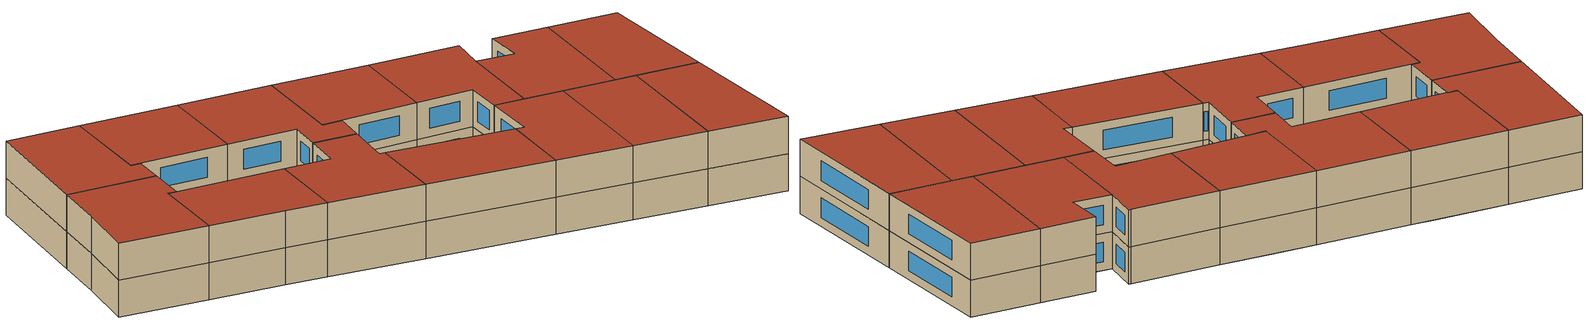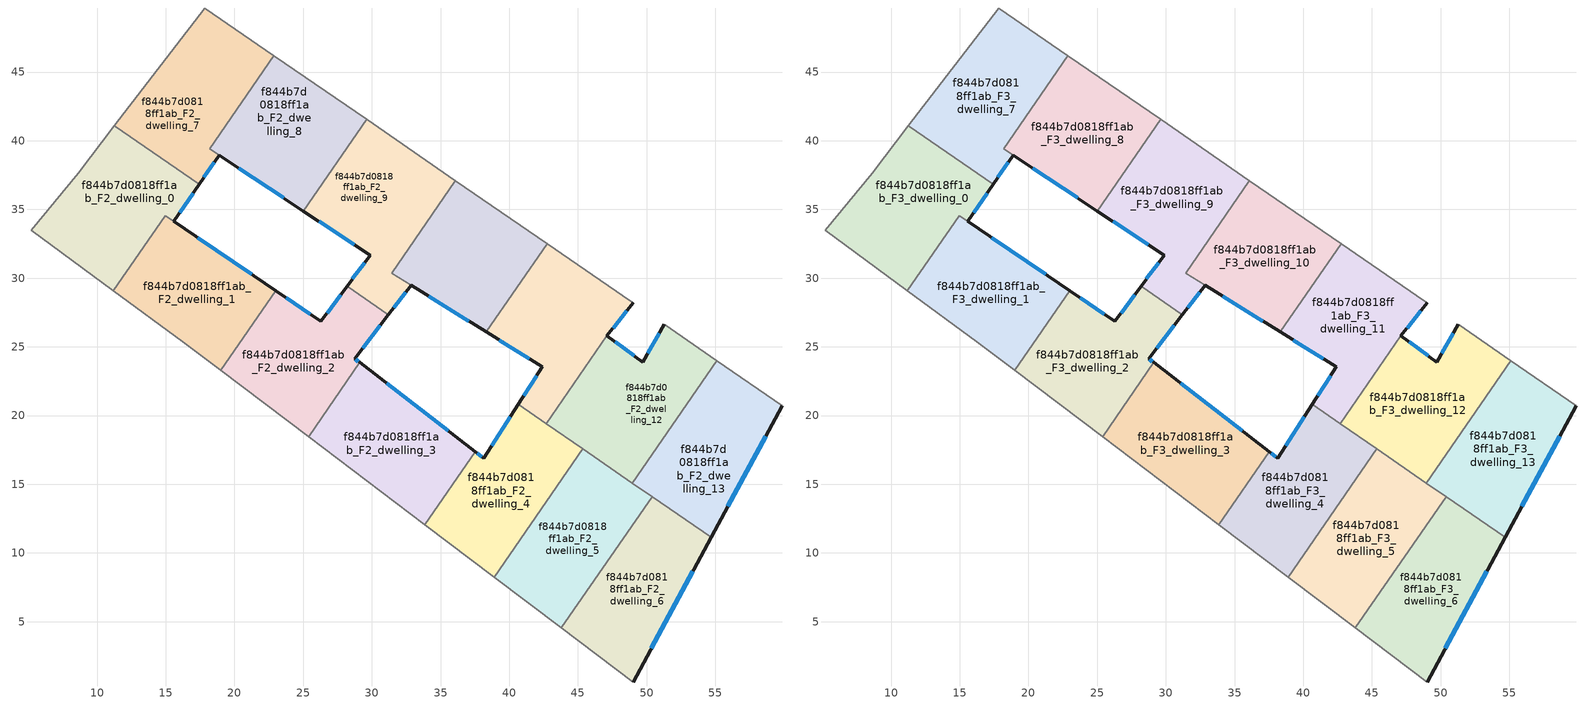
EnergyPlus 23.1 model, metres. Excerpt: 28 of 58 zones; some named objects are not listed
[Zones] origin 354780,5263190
f844b7d0818ff1ab_F2_dwelling_0
 floor to f844b7d0818ff1ab_F1_dwelling_0 (EU_floor_Construction): 17.43,36.83 15.58,34.14 14.96,34.56 11.18,29.09 5.21,33.48 8.63,37.63 11.27,41.08 z6
 wall outside (EU_wall_Construction): 15.58,34.14 17.43,36.83 z6:9
 wall adiabatic (EU_wall_Construction): 11.27,41.08 8.63,37.63 5.21,33.48 11.18,29.09 z6:9
 wall to f844b7d0818ff1ab_F2_dwelling_7 (EU_wall_Construction): 17.43,36.83 11.27,41.08 z6:9
 wall to f844b7d0818ff1ab_F2_dwelling_1 (EU_wall_Construction): 11.18,29.09 14.96,34.56 15.58,34.14 z6:9
 window (EU_Window_Construction): 16.02,34.77 16.99,36.2 z6.7:8.3
f844b7d0818ff1ab_F2_dwelling_1
 floor to f844b7d0818ff1ab_F1_dwelling_1 (EU_floor_Construction): 23.01,29.09 19.01,23.29 16.24,25.38 11.19,29.09 14.96,34.56 15.58,34.14 z6
 wall outside (EU_wall_Construction): 23.01,29.09 15.58,34.14 z6:9
 wall adiabatic (EU_wall_Construction): 11.19,29.09 16.24,25.38 19.01,23.29 z6:9
 wall to f844b7d0818ff1ab_F2_dwelling_2 (EU_wall_Construction): 19.01,23.29 23.01,29.09 z6:9
 window (EU_Window_Construction): 21.27,30.27 17.33,32.95 z6.7:8.3
f844b7d0818ff1ab_F2_dwelling_10
 floor to f844b7d0818ff1ab_F1_dwelling_10 (EU_floor_Construction): 39.15,34.98 34.61,28.39 31.43,30.36 36.08,37.1 z6
 floor to f844b7d0818ff1ab_F1_dwelling_11 (EU_floor_Construction): 42.75,32.51 38.32,26.09 34.61,28.39 39.15,34.98 z6
 wall outside (EU_wall_Construction): 32.86,29.48 38.32,26.09 z6:9
 wall adiabatic (EU_wall_Construction): 42.75,32.51 36.08,37.1 z6:9
 wall to f844b7d0818ff1ab_F2_dwelling_11 (EU_wall_Construction): 38.32,26.09 42.75,32.51 z6:9
 wall to f844b7d0818ff1ab_F2_dwelling_9 (EU_wall_Construction): 36.08,37.1 31.44,30.37 / 31.43,30.36 32.86,29.48 z6:9
 window (EU_Window_Construction): 34.14,28.68 37.04,26.88 z6.7:8.3
f844b7d0818ff1ab_F2_dwelling_11
 floor to f844b7d0818ff1ab_F1_dwelling_11 (EU_floor_Construction): 45.5,30.61 41.16,24.32 38.32,26.09 42.75,32.51 z6
 floor to f844b7d0818ff1ab_F1_dwelling_12 (EU_floor_Construction): 49.01,28.2 47.11,25.81 42.7,19.41 40.65,20.82 42.41,23.55 41.16,24.32 45.5,30.61 z6
 wall outside (EU_wall_Construction): 38.32,26.09 42.41,23.55 40.65,20.82 / 47.11,25.81 49.01,28.2 z6:9
 wall adiabatic (EU_wall_Construction): 49.01,28.2 48.84,28.32 42.75,32.51 z6:9
 wall to f844b7d0818ff1ab_F2_dwelling_12 (EU_wall_Construction): 42.7,19.41 47.11,25.81 z6:9
 wall to f844b7d0818ff1ab_F2_dwelling_4 (EU_wall_Construction): 40.65,20.82 42.7,19.41 z6:9
 window (EU_Window_Construction): 39.28,25.49 41.45,24.14 / 47.56,26.37 48.57,27.64 / 42,22.91 41.06,21.46 z6.7:8.3
f844b7d0818ff1ab_F2_dwelling_12
 floor to f844b7d0818ff1ab_F1_dwelling_12 (EU_floor_Construction): 49.31,24.2 44.94,17.86 42.7,19.41 47.11,25.81 z6
 floor to f844b7d0818ff1ab_F1_dwelling_13 (EU_floor_Construction): 55.11,24.01 48.96,15.09 44.94,17.86 49.31,24.2 49.72,23.9 51.29,26.64 z6
 wall outside (EU_wall_Construction): 51.29,26.64 49.72,23.9 47.11,25.81 z6:9
 wall to f844b7d0818ff1ab_F2_dwelling_13 (EU_wall_Construction): 48.96,15.09 55.11,24.01 z6:9
 wall adiabatic (EU_wall_Construction): 55.11,24.01 51.29,26.64 z6:9
 wall to f844b7d0818ff1ab_F2_dwelling_5 (EU_wall_Construction): 45.36,17.57 48.96,15.09 z6:9
 wall to f844b7d0818ff1ab_F2_dwelling_4 (EU_wall_Construction): 42.7,19.41 45.36,17.57 z6:9
 window (EU_Window_Construction): 49.11,24.35 47.72,25.36 / 50.92,26 50.09,24.54 z6.7:8.3
f844b7d0818ff1ab_F2_dwelling_13
 floor to f844b7d0818ff1ab_F1_dwelling_13 (EU_floor_Construction): 55.77,23.56 49.62,14.64 48.96,15.09 55.11,24.01 z6
 floor to f844b7d0818ff1ab_F1_dwelling_14 (EU_floor_Construction): 59.87,20.73 54.69,11.14 49.62,14.64 55.77,23.56 z6
 wall outside (EU_wall_Construction): 54.69,11.14 59.87,20.73 z6:9
 wall adiabatic (EU_wall_Construction): 59.87,20.73 55.11,24.01 z6:9
 wall to f844b7d0818ff1ab_F2_dwelling_6 (EU_wall_Construction): 50.39,14.11 54.69,11.14 z6:9
 wall to f844b7d0818ff1ab_F2_dwelling_5 (EU_wall_Construction): 48.96,15.09 50.39,14.11 z6:9
 window (EU_Window_Construction): 55.91,13.39 58.65,18.48 z6.7:8.3
f844b7d0818ff1ab_F2_dwelling_2
 floor to f844b7d0818ff1ab_F1_dwelling_2 (EU_floor_Construction): 31.2,27.33 28.74,24.15 29.11,23.87 25.39,18.47 19.01,23.29 23.01,29.09 26.29,26.86 28.19,29.41 z6
 wall outside (EU_wall_Construction): 29.11,23.87 28.74,24.15 31.2,27.33 / 28.19,29.41 26.29,26.86 23.01,29.09 z6:9
 wall to f844b7d0818ff1ab_F2_dwelling_3 (EU_wall_Construction): 25.39,18.47 29.11,23.87 z6:9
 wall adiabatic (EU_wall_Construction): 19.01,23.29 25.39,18.47 z6:9
 wall to f844b7d0818ff1ab_F2_dwelling_9 (EU_wall_Construction): 31.2,27.33 28.19,29.41 z6:9
 window (EU_Window_Construction): 29.32,24.9 30.63,26.59 / 29.02,23.93 28.83,24.09 / 25.52,27.38 23.78,28.57 / 27.74,28.81 26.74,27.46 z6.7:8.3
f844b7d0818ff1ab_F2_dwelling_3
 floor to f844b7d0818ff1ab_F1_dwelling_3 (EU_floor_Construction): 37.52,17.37 33.86,12.07 25.39,18.47 29.11,23.87 z6
 wall outside (EU_wall_Construction): 37.52,17.37 29.11,23.87 z6:9
 wall to f844b7d0818ff1ab_F2_dwelling_4 (EU_wall_Construction): 33.86,12.07 37.52,17.37 z6:9
 wall adiabatic (EU_wall_Construction): 25.39,18.47 33.86,12.07 z6:9
 window (EU_Window_Construction): 35.54,18.9 31.08,22.34 z6.7:8.3
f844b7d0818ff1ab_F2_dwelling_4
 floor to f844b7d0818ff1ab_F1_dwelling_4 (EU_floor_Construction): 45.36,17.57 38.92,8.24 33.86,12.07 37.52,17.37 38.12,16.9 40.65,20.82 z6
 wall outside (EU_wall_Construction): 40.65,20.82 38.12,16.9 37.52,17.37 z6:9
 wall to f844b7d0818ff1ab_F2_dwelling_5 (EU_wall_Construction): 38.92,8.24 45.36,17.57 z6:9
 wall adiabatic (EU_wall_Construction): 33.86,12.07 38.92,8.24 z6:9
 window (EU_Window_Construction): 37.98,17.01 37.66,17.26 / 40.06,19.9 38.72,17.82 z6.7:8.3
f844b7d0818ff1ab_F2_dwelling_5
 floor to f844b7d0818ff1ab_F1_dwelling_5 (EU_floor_Construction): 50.39,14.11 43.8,4.55 39,8.18 45.44,17.52 z6
 floor to f844b7d0818ff1ab_F1_dwelling_4 (EU_floor_Construction): 45.44,17.52 39,8.18 38.92,8.24 45.36,17.57 z6
 wall to f844b7d0818ff1ab_F2_dwelling_6 (EU_wall_Construction): 43.8,4.55 50.39,14.11 z6:9
 wall adiabatic (EU_wall_Construction): 38.92,8.24 43.8,4.55 z6:9
f844b7d0818ff1ab_F2_dwelling_6
 floor to f844b7d0818ff1ab_F1_dwelling_6 (EU_floor_Construction): 54.69,11.14 49.01,0.61 43.8,4.55 50.39,14.11 z6
 wall outside (EU_wall_Construction): 49.01,0.61 54.69,11.14 z6:9
 wall adiabatic (EU_wall_Construction): 43.8,4.55 49.01,0.61 z6:9
 window (EU_Window_Construction): 50.34,3.08 53.36,8.67 z6.7:8.3
f844b7d0818ff1ab_F2_dwelling_7
 floor to f844b7d0818ff1ab_F1_dwelling_7 (EU_floor_Construction): 22.21,46.64 17.53,39.85 18.89,38.95 17.43,36.83 11.27,41.08 17.83,49.67 z6
 floor to f844b7d0818ff1ab_F1_dwelling_8 (EU_floor_Construction): 22.87,46.19 18.2,39.41 18.6,39.14 17.53,39.85 22.21,46.64 z6
 wall outside (EU_wall_Construction): 17.43,36.83 18.89,38.95 z6:9
 wall adiabatic (EU_wall_Construction): 22.87,46.19 17.83,49.67 11.27,41.08 z6:9
 wall to f844b7d0818ff1ab_F2_dwelling_8 (EU_wall_Construction): 18.89,38.95 18.2,39.41 22.87,46.19 z6:9
 window (EU_Window_Construction): 17.77,37.33 18.54,38.45 z6.7:8.3
f844b7d0818ff1ab_F2_dwelling_8
 floor to f844b7d0818ff1ab_F1_dwelling_8 (EU_floor_Construction): 27.86,42.76 23.24,36.06 18.2,39.41 22.87,46.19 z6
 floor to f844b7d0818ff1ab_F1_dwelling_9 (EU_floor_Construction): 29.61,41.55 25.01,34.88 23.24,36.06 27.86,42.76 z6
 wall outside (EU_wall_Construction): 18.88,38.95 25.01,34.88 z6:9
 wall adiabatic (EU_wall_Construction): 29.61,41.55 22.87,46.19 z6:9
 wall to f844b7d0818ff1ab_F2_dwelling_9 (EU_wall_Construction): 25.01,34.88 29.61,41.55 z6:9
 window (EU_Window_Construction): 20.32,38 23.57,35.84 z6.7:8.3
f844b7d0818ff1ab_F2_dwelling_9
 floor to f844b7d0818ff1ab_F1_dwelling_10 (EU_floor_Construction): 36.08,37.1 31.43,30.36 32.86,29.48 31.2,27.33 28.19,29.41 29.86,31.66 29.47,31.92 34.02,38.52 z6
 floor adiabatic (EU_floor_Construction): 34.02,38.52 29.47,31.92 29.86,31.66 25.01,34.88 29.61,41.55 z6
 wall outside (EU_wall_Construction): 25.01,34.88 29.86,31.66 28.19,29.41 / 31.2,27.33 32.86,29.48 z6:9
 wall adiabatic (EU_wall_Construction): 36.08,37.1 29.61,41.55 z6:9
 window (EU_Window_Construction): 29.47,31.14 28.58,29.94 / 26.15,34.13 28.72,32.42 / 31.59,27.84 32.47,28.97 z6.7:8.3
f844b7d0818ff1ab_F3_dwelling_0
 floor to f844b7d0818ff1ab_F2_dwelling_0 (EU_floor_Construction): 17.43,36.83 15.58,34.14 14.96,34.56 11.18,29.09 5.21,33.48 8.63,37.63 11.27,41.08 z9
 wall outside (EU_wall_Construction): 15.58,34.14 17.43,36.83 z9:12
 wall adiabatic (EU_wall_Construction): 11.27,41.08 8.63,37.63 5.21,33.48 11.18,29.09 z9:12
 wall to f844b7d0818ff1ab_F3_dwelling_7 (EU_wall_Construction): 17.43,36.83 11.27,41.08 z9:12
 wall to f844b7d0818ff1ab_F3_dwelling_1 (EU_wall_Construction): 11.18,29.09 14.96,34.56 15.58,34.14 z9:12
 window (EU_Window_Construction): 16.02,34.77 16.99,36.2 z9.7:11.3
 roof outside (EU_roof_Construction): 15.58,34.14 17.43,36.83 11.27,41.08 8.63,37.63 5.21,33.48 11.18,29.09 14.96,34.56 z12
f844b7d0818ff1ab_F3_dwelling_1
 floor to f844b7d0818ff1ab_F2_dwelling_1 (EU_floor_Construction): 23.01,29.09 19.01,23.29 16.24,25.38 11.19,29.09 14.96,34.56 15.58,34.14 z9
 wall outside (EU_wall_Construction): 23.01,29.09 15.58,34.14 z9:12
 wall adiabatic (EU_wall_Construction): 11.19,29.09 16.24,25.38 19.01,23.29 z9:12
 wall to f844b7d0818ff1ab_F3_dwelling_2 (EU_wall_Construction): 19.01,23.29 23.01,29.09 z9:12
 window (EU_Window_Construction): 21.27,30.27 17.33,32.95 z9.7:11.3
 roof outside (EU_roof_Construction): 19.01,23.29 23.01,29.09 15.58,34.14 14.96,34.56 11.19,29.09 16.24,25.38 z12
f844b7d0818ff1ab_F3_dwelling_10
 floor to f844b7d0818ff1ab_F2_dwelling_10 (EU_floor_Construction): 42.75,32.51 38.32,26.09 31.44,30.37 36.08,37.1 z9
 wall outside (EU_wall_Construction): 32.86,29.48 38.32,26.09 z9:12
 wall adiabatic (EU_wall_Construction): 42.75,32.51 36.08,37.1 z9:12
 wall to f844b7d0818ff1ab_F3_dwelling_11 (EU_wall_Construction): 38.32,26.09 42.75,32.51 z9:12
 wall to f844b7d0818ff1ab_F3_dwelling_9 (EU_wall_Construction): 36.08,37.1 31.44,30.37 / 31.43,30.36 32.86,29.48 z9:12
 window (EU_Window_Construction): 34.14,28.68 37.04,26.88 z9.7:11.3
 roof outside (EU_roof_Construction): 38.32,26.09 42.75,32.51 36.08,37.1 31.44,30.37 z12
f844b7d0818ff1ab_F3_dwelling_11
 floor to f844b7d0818ff1ab_F2_dwelling_11 (EU_floor_Construction): 48.84,28.32 49.01,28.2 47.11,25.81 42.7,19.41 40.65,20.82 42.41,23.55 38.32,26.09 42.75,32.51 z9
 wall outside (EU_wall_Construction): 38.32,26.09 42.41,23.55 40.65,20.82 / 47.11,25.81 49.01,28.2 z9:12
 wall adiabatic (EU_wall_Construction): 49.01,28.2 48.84,28.32 42.75,32.51 z9:12
 wall to f844b7d0818ff1ab_F3_dwelling_12 (EU_wall_Construction): 42.7,19.41 47.11,25.81 z9:12
 wall to f844b7d0818ff1ab_F3_dwelling_4 (EU_wall_Construction): 40.65,20.82 42.7,19.41 z9:12
 window (EU_Window_Construction): 39.28,25.49 41.45,24.14 / 47.56,26.37 48.57,27.64 / 42,22.91 41.06,21.46 z9.7:11.3
 roof outside (EU_roof_Construction): 42.7,19.41 47.11,25.81 49.01,28.2 48.84,28.32 42.75,32.51 38.32,26.09 42.41,23.55 40.65,20.82 z12
f844b7d0818ff1ab_F3_dwelling_12
 floor to f844b7d0818ff1ab_F2_dwelling_12 (EU_floor_Construction): 55.11,24.01 48.96,15.09 42.7,19.41 47.11,25.81 49.72,23.9 51.29,26.64 z9
 wall outside (EU_wall_Construction): 51.29,26.64 49.72,23.9 47.11,25.81 z9:12
 wall to f844b7d0818ff1ab_F3_dwelling_13 (EU_wall_Construction): 48.96,15.09 55.11,24.01 z9:12
 wall adiabatic (EU_wall_Construction): 55.11,24.01 51.29,26.64 z9:12
 wall to f844b7d0818ff1ab_F3_dwelling_5 (EU_wall_Construction): 45.36,17.57 48.96,15.09 z9:12
 wall to f844b7d0818ff1ab_F3_dwelling_4 (EU_wall_Construction): 42.7,19.41 45.36,17.57 z9:12
 window (EU_Window_Construction): 49.11,24.35 47.72,25.36 / 50.92,26 50.09,24.54 z9.7:11.3
 roof outside (EU_roof_Construction): 48.96,15.09 55.11,24.01 51.29,26.64 49.72,23.9 47.11,25.81 42.7,19.41 z12
f844b7d0818ff1ab_F3_dwelling_13
 floor to f844b7d0818ff1ab_F2_dwelling_13 (EU_floor_Construction): 59.87,20.73 54.69,11.14 48.96,15.09 55.11,24.01 z9
 wall outside (EU_wall_Construction): 54.69,11.14 59.87,20.73 z9:12
 wall adiabatic (EU_wall_Construction): 59.87,20.73 55.11,24.01 z9:12
 wall to f844b7d0818ff1ab_F3_dwelling_6 (EU_wall_Construction): 50.39,14.11 54.69,11.14 z9:12
 wall to f844b7d0818ff1ab_F3_dwelling_5 (EU_wall_Construction): 48.96,15.09 50.39,14.11 z9:12
 window (EU_Window_Construction): 55.91,13.39 58.65,18.48 z9.7:11.3
 roof outside (EU_roof_Construction): 54.69,11.14 59.87,20.73 55.11,24.01 48.96,15.09 z12
f844b7d0818ff1ab_F3_dwelling_2
 floor to f844b7d0818ff1ab_F2_dwelling_2 (EU_floor_Construction): 31.2,27.33 28.74,24.15 29.11,23.87 25.39,18.47 19.01,23.29 23.01,29.09 26.29,26.86 28.19,29.41 z9
 wall outside (EU_wall_Construction): 29.11,23.87 28.74,24.15 31.2,27.33 / 28.19,29.41 26.29,26.86 23.01,29.09 z9:12
 wall to f844b7d0818ff1ab_F3_dwelling_3 (EU_wall_Construction): 25.39,18.47 29.11,23.87 z9:12
 wall adiabatic (EU_wall_Construction): 19.01,23.29 25.39,18.47 z9:12
 wall to f844b7d0818ff1ab_F3_dwelling_9 (EU_wall_Construction): 31.2,27.33 28.19,29.41 z9:12
 window (EU_Window_Construction): 29.32,24.9 30.63,26.59 / 29.02,23.93 28.83,24.09 / 25.52,27.38 23.78,28.57 / 27.74,28.81 26.74,27.46 z9.7:11.3
 roof outside (EU_roof_Construction): 29.11,23.87 28.74,24.15 31.2,27.33 28.19,29.41 26.29,26.86 23.01,29.09 19.01,23.29 25.39,18.47 z12
f844b7d0818ff1ab_F3_dwelling_3
 floor to f844b7d0818ff1ab_F2_dwelling_3 (EU_floor_Construction): 37.52,17.37 33.86,12.07 25.39,18.47 29.11,23.87 z9
 wall outside (EU_wall_Construction): 37.52,17.37 29.11,23.87 z9:12
 wall to f844b7d0818ff1ab_F3_dwelling_4 (EU_wall_Construction): 33.86,12.07 37.52,17.37 z9:12
 wall adiabatic (EU_wall_Construction): 25.39,18.47 33.86,12.07 z9:12
 window (EU_Window_Construction): 35.54,18.9 31.08,22.34 z9.7:11.3
 roof outside (EU_roof_Construction): 33.86,12.07 37.52,17.37 29.11,23.87 25.39,18.47 z12
f844b7d0818ff1ab_F3_dwelling_4
 floor to f844b7d0818ff1ab_F2_dwelling_4 (EU_floor_Construction): 45.36,17.57 38.92,8.24 33.86,12.07 37.52,17.37 38.12,16.9 40.65,20.82 z9
 wall outside (EU_wall_Construction): 40.65,20.82 38.12,16.9 37.52,17.37 z9:12
 wall to f844b7d0818ff1ab_F3_dwelling_5 (EU_wall_Construction): 38.92,8.24 45.36,17.57 z9:12
 wall adiabatic (EU_wall_Construction): 33.86,12.07 38.92,8.24 z9:12
 window (EU_Window_Construction): 37.98,17.01 37.66,17.26 / 40.06,19.9 38.72,17.82 z9.7:11.3
 roof outside (EU_roof_Construction): 38.92,8.24 45.36,17.57 40.65,20.82 38.12,16.9 37.52,17.37 33.86,12.07 z12
f844b7d0818ff1ab_F3_dwelling_5
 floor to f844b7d0818ff1ab_F2_dwelling_5 (EU_floor_Construction): 50.39,14.11 43.8,4.55 38.92,8.24 45.36,17.57 z9
 wall to f844b7d0818ff1ab_F3_dwelling_6 (EU_wall_Construction): 43.8,4.55 50.39,14.11 z9:12
 wall adiabatic (EU_wall_Construction): 38.92,8.24 43.8,4.55 z9:12
 roof outside (EU_roof_Construction): 43.8,4.55 50.39,14.11 45.36,17.57 38.92,8.24 z12
f844b7d0818ff1ab_F3_dwelling_6
 floor to f844b7d0818ff1ab_F2_dwelling_6 (EU_floor_Construction): 54.69,11.14 49.01,0.61 43.8,4.55 50.39,14.11 z9
 wall outside (EU_wall_Construction): 49.01,0.61 54.69,11.14 z9:12
 wall adiabatic (EU_wall_Construction): 43.8,4.55 49.01,0.61 z9:12
 window (EU_Window_Construction): 50.34,3.08 53.36,8.67 z9.7:11.3
 roof outside (EU_roof_Construction): 49.01,0.61 54.69,11.14 50.39,14.11 43.8,4.55 z12
f844b7d0818ff1ab_F3_dwelling_7
 floor to f844b7d0818ff1ab_F2_dwelling_7 (EU_floor_Construction): 22.87,46.19 18.2,39.41 18.89,38.95 17.43,36.83 11.27,41.08 17.83,49.67 z9
 wall outside (EU_wall_Construction): 17.43,36.83 18.89,38.95 z9:12
 wall adiabatic (EU_wall_Construction): 22.87,46.19 17.83,49.67 11.27,41.08 z9:12
 wall to f844b7d0818ff1ab_F3_dwelling_8 (EU_wall_Construction): 18.89,38.95 18.2,39.41 22.87,46.19 z9:12
 window (EU_Window_Construction): 17.77,37.33 18.54,38.45 z9.7:11.3
 roof outside (EU_roof_Construction): 18.89,38.95 18.2,39.41 22.87,46.19 17.83,49.67 11.27,41.08 17.43,36.83 z12
f844b7d0818ff1ab_F3_dwelling_8
 floor to f844b7d0818ff1ab_F2_dwelling_8 (EU_floor_Construction): 29.61,41.55 25.01,34.88 18.2,39.41 22.87,46.19 z9
 wall outside (EU_wall_Construction): 18.88,38.95 25.01,34.88 z9:12
 wall adiabatic (EU_wall_Construction): 29.61,41.55 22.87,46.19 z9:12
 wall to f844b7d0818ff1ab_F3_dwelling_9 (EU_wall_Construction): 25.01,34.88 29.61,41.55 z9:12
 window (EU_Window_Construction): 20.32,38 23.57,35.84 z9.7:11.3
 roof outside (EU_roof_Construction): 25.01,34.88 29.61,41.55 22.87,46.19 18.2,39.41 z12
f844b7d0818ff1ab_F3_dwelling_9
 floor to f844b7d0818ff1ab_F2_dwelling_9 (EU_floor_Construction): 36.08,37.1 31.43,30.36 32.86,29.48 31.2,27.33 28.19,29.41 29.86,31.66 25.01,34.88 29.61,41.55 z9
 wall outside (EU_wall_Construction): 25.01,34.88 29.86,31.66 28.19,29.41 / 31.2,27.33 32.86,29.48 z9:12
 wall adiabatic (EU_wall_Construction): 36.08,37.1 29.61,41.55 z9:12
 window (EU_Window_Construction): 29.47,31.14 28.58,29.94 / 26.15,34.13 28.72,32.42 / 31.59,27.84 32.47,28.97 z9.7:11.3
 roof outside (EU_roof_Construction): 32.86,29.48 31.43,30.36 36.08,37.1 29.61,41.55 25.01,34.88 29.86,31.66 28.19,29.41 31.2,27.33 z12
[Building]
EU S2 Campaign: North Axis=0; Terrain=City; Solar Distribution=FullExterior
[Site:Location]
Budapest.Ferenc.Liszt.Intl.AP: Latitude=47.437; Longitude=19.256; Time Zone=1; Elevation=185
[SizingPeriod:WeatherFileDays]
AnnualSizingPeriod: Begin Month=1; Begin Day of Month=1; End Month=12; End Day of Month=31; Day of Week for Start Day=Monday; Use Weather File Daylight Saving Period=No; Use Weather File Rain and Snow Indicators=No
[MATERIAL]
EU_InternalMass_Material: Roughness=MediumRough; Thickness=0.1; Conductivity=1; Density=1800; Specific Heat=900; Thermal Absorptance=0.9; Solar Absorptance=0.7; Visible Absorptance=0.7
[MATERIAL:NOMASS] Roughness=MediumRough; Thermal Absorptance=0.9; Solar Absorptance=0.7; Visible Absorptance=0.7
Name | Thermal Resistance
EU_wall_NoMass | 0.832559
EU_roof_NoMass | 1.39638
EU_floor_NoMass | 0.872794
[WINDOWMATERIAL:SIMPLEGLAZINGSYSTEM]
EU_Window_SimpleGlazing: UFactor=2.79869; Solar Heat Gain Coefficient=0.75; Visible Transmittance=0.75
[CONSTRUCTION]
EU_wall_Construction: EU_wall_NoMass
EU_roof_Construction: EU_roof_NoMass
EU_floor_Construction: EU_floor_NoMass
EU_Window_Construction: EU_Window_SimpleGlazing
EU_InternalMass_Construction: EU_InternalMass_Material
[ZONE] Type=1; Multiplier=1; Ceiling Height=autocalculate; Floor Area=autocalculate; Part of Total Floor Area=Yes
Name | Volume
f844b7d0818ff1ab_F2_dwelling_0; f844b7d0818ff1ab_F3_dwelling_0 | 214.284
f844b7d0818ff1ab_F2_dwelling_1; f844b7d0818ff1ab_F3_dwelling_1 | 199.432
f844b7d0818ff1ab_F2_dwelling_10 | 194.082
f844b7d0818ff1ab_F3_dwelling_10 | 194.019
f844b7d0818ff1ab_F2_dwelling_11; f844b7d0818ff1ab_F3_dwelling_11 | 195.338
f844b7d0818ff1ab_F2_dwelling_12; f844b7d0818ff1ab_F3_dwelling_12 | 218.41
f844b7d0818ff1ab_F2_dwelling_13; f844b7d0818ff1ab_F3_dwelling_13 | 206.881
f844b7d0818ff1ab_F2_dwelling_2; f844b7d0818ff1ab_F3_dwelling_2 | 206.882
f844b7d0818ff1ab_F2_dwelling_3; f844b7d0818ff1ab_F3_dwelling_3 | 206.883
f844b7d0818ff1ab_F2_dwelling_4; f844b7d0818ff1ab_F3_dwelling_4 | 203.466
f844b7d0818ff1ab_F2_dwelling_5; f844b7d0818ff1ab_F3_dwelling_5 | 210.307
f844b7d0818ff1ab_F2_dwelling_6; f844b7d0818ff1ab_F3_dwelling_6 | 206.873
f844b7d0818ff1ab_F2_dwelling_7; f844b7d0818ff1ab_F3_dwelling_7 | 213.258
f844b7d0818ff1ab_F2_dwelling_8; f844b7d0818ff1ab_F3_dwelling_8 | 200.517
f844b7d0818ff1ab_F2_dwelling_9; f844b7d0818ff1ab_F3_dwelling_9 | 219.67
[INTERNALMASS] Construction=EU_InternalMass_Construction
Name | Zone or ZoneList | Surface Area
f844b7d0818ff1ab_F2_dwelling_0_EU_InternalMass | f844b7d0818ff1ab_F2_dwelling_0 | 71.4449
f844b7d0818ff1ab_F2_dwelling_1_EU_InternalMass | f844b7d0818ff1ab_F2_dwelling_1 | 66.4758
f844b7d0818ff1ab_F2_dwelling_2_EU_InternalMass | f844b7d0818ff1ab_F2_dwelling_2 | 68.9605
f844b7d0818ff1ab_F2_dwelling_3_EU_InternalMass | f844b7d0818ff1ab_F2_dwelling_3 | 68.9612
f844b7d0818ff1ab_F2_dwelling_4_EU_InternalMass | f844b7d0818ff1ab_F2_dwelling_4 | 67.8219
f844b7d0818ff1ab_F2_dwelling_5_EU_InternalMass | f844b7d0818ff1ab_F2_dwelling_5 | 70.1023
f844b7d0818ff1ab_F2_dwelling_6_EU_InternalMass | f844b7d0818ff1ab_F2_dwelling_6 | 68.9576
f844b7d0818ff1ab_F2_dwelling_7_EU_InternalMass | f844b7d0818ff1ab_F2_dwelling_7 | 71.0848
f844b7d0818ff1ab_F2_dwelling_8_EU_InternalMass | f844b7d0818ff1ab_F2_dwelling_8 | 66.8388
f844b7d0818ff1ab_F2_dwelling_9_EU_InternalMass | f844b7d0818ff1ab_F2_dwelling_9 | 73.2238
f844b7d0818ff1ab_F2_dwelling_10_EU_InternalMass | f844b7d0818ff1ab_F2_dwelling_10 | 64.6948
f844b7d0818ff1ab_F2_dwelling_11_EU_InternalMass | f844b7d0818ff1ab_F2_dwelling_11 | 65.1126
f844b7d0818ff1ab_F2_dwelling_12_EU_InternalMass | f844b7d0818ff1ab_F2_dwelling_12 | 72.8033
f844b7d0818ff1ab_F2_dwelling_13_EU_InternalMass | f844b7d0818ff1ab_F2_dwelling_13 | 68.9604
f844b7d0818ff1ab_F3_dwelling_0_EU_InternalMass | f844b7d0818ff1ab_F3_dwelling_0 | 71.4449
f844b7d0818ff1ab_F3_dwelling_1_EU_InternalMass | f844b7d0818ff1ab_F3_dwelling_1 | 66.4758
f844b7d0818ff1ab_F3_dwelling_2_EU_InternalMass | f844b7d0818ff1ab_F3_dwelling_2 | 68.9605
f844b7d0818ff1ab_F3_dwelling_3_EU_InternalMass | f844b7d0818ff1ab_F3_dwelling_3 | 68.9612
f844b7d0818ff1ab_F3_dwelling_4_EU_InternalMass | f844b7d0818ff1ab_F3_dwelling_4 | 67.8219
f844b7d0818ff1ab_F3_dwelling_5_EU_InternalMass | f844b7d0818ff1ab_F3_dwelling_5 | 70.1023
f844b7d0818ff1ab_F3_dwelling_6_EU_InternalMass | f844b7d0818ff1ab_F3_dwelling_6 | 68.9576
f844b7d0818ff1ab_F3_dwelling_7_EU_InternalMass | f844b7d0818ff1ab_F3_dwelling_7 | 71.0848
f844b7d0818ff1ab_F3_dwelling_8_EU_InternalMass | f844b7d0818ff1ab_F3_dwelling_8 | 66.8388
f844b7d0818ff1ab_F3_dwelling_9_EU_InternalMass | f844b7d0818ff1ab_F3_dwelling_9 | 73.2238
f844b7d0818ff1ab_F3_dwelling_10_EU_InternalMass | f844b7d0818ff1ab_F3_dwelling_10 | 64.6948
f844b7d0818ff1ab_F3_dwelling_11_EU_InternalMass | f844b7d0818ff1ab_F3_dwelling_11 | 65.1126
f844b7d0818ff1ab_F3_dwelling_12_EU_InternalMass | f844b7d0818ff1ab_F3_dwelling_12 | 72.8033
f844b7d0818ff1ab_F3_dwelling_13_EU_InternalMass | f844b7d0818ff1ab_F3_dwelling_13 | 68.9604
[OTHEREQUIPMENT] Fuel Type=Electricity; Design Level Calculation Method=Watts/Area; Power per Zone Floor Area=1; Fraction Latent=0; Fraction Radiant=0; Fraction Lost=0; Carbon Dioxide Generation Rate=0; EndUse Subcategory=EU_Step8_InternalGains
Name | Zone or ZoneList or Space or SpaceList | Schedule
EU_Step8_InternalGain_f844b7d0818ff1ab_F2_dwelling_0_f000 | f844b7d0818ff1ab_F2_dwelling_0 | EU_Step8_GainSchedule_f844b7d0818ff1ab_F2_dwelling_0_f000
EU_Step8_InternalGain_f844b7d0818ff1ab_F2_dwelling_1_f000 | f844b7d0818ff1ab_F2_dwelling_1 | EU_Step8_GainSchedule_f844b7d0818ff1ab_F2_dwelling_1_f000
EU_Step8_InternalGain_f844b7d0818ff1ab_F2_dwelling_2_f000 | f844b7d0818ff1ab_F2_dwelling_2 | EU_Step8_GainSchedule_f844b7d0818ff1ab_F2_dwelling_2_f000
EU_Step8_InternalGain_f844b7d0818ff1ab_F2_dwelling_3_f000 | f844b7d0818ff1ab_F2_dwelling_3 | EU_Step8_GainSchedule_f844b7d0818ff1ab_F2_dwelling_3_f000
EU_Step8_InternalGain_f844b7d0818ff1ab_F2_dwelling_4_f000 | f844b7d0818ff1ab_F2_dwelling_4 | EU_Step8_GainSchedule_f844b7d0818ff1ab_F2_dwelling_4_f000
EU_Step8_InternalGain_f844b7d0818ff1ab_F2_dwelling_5_f000 | f844b7d0818ff1ab_F2_dwelling_5 | EU_Step8_GainSchedule_f844b7d0818ff1ab_F2_dwelling_5_f000
EU_Step8_InternalGain_f844b7d0818ff1ab_F2_dwelling_6_f000 | f844b7d0818ff1ab_F2_dwelling_6 | EU_Step8_GainSchedule_f844b7d0818ff1ab_F2_dwelling_6_f000
EU_Step8_InternalGain_f844b7d0818ff1ab_F2_dwelling_7_f000 | f844b7d0818ff1ab_F2_dwelling_7 | EU_Step8_GainSchedule_f844b7d0818ff1ab_F2_dwelling_7_f000
EU_Step8_InternalGain_f844b7d0818ff1ab_F2_dwelling_8_f000 | f844b7d0818ff1ab_F2_dwelling_8 | EU_Step8_GainSchedule_f844b7d0818ff1ab_F2_dwelling_8_f000
EU_Step8_InternalGain_f844b7d0818ff1ab_F2_dwelling_9_f000 | f844b7d0818ff1ab_F2_dwelling_9 | EU_Step8_GainSchedule_f844b7d0818ff1ab_F2_dwelling_9_f000
EU_Step8_InternalGain_f844b7d0818ff1ab_F2_dwelling_10_f000 | f844b7d0818ff1ab_F2_dwelling_10 | EU_Step8_GainSchedule_f844b7d0818ff1ab_F2_dwelling_10_f000
EU_Step8_InternalGain_f844b7d0818ff1ab_F2_dwelling_11_f000 | f844b7d0818ff1ab_F2_dwelling_11 | EU_Step8_GainSchedule_f844b7d0818ff1ab_F2_dwelling_11_f000
EU_Step8_InternalGain_f844b7d0818ff1ab_F2_dwelling_12_f000 | f844b7d0818ff1ab_F2_dwelling_12 | EU_Step8_GainSchedule_f844b7d0818ff1ab_F2_dwelling_12_f000
EU_Step8_InternalGain_f844b7d0818ff1ab_F2_dwelling_13_f000 | f844b7d0818ff1ab_F2_dwelling_13 | EU_Step8_GainSchedule_f844b7d0818ff1ab_F2_dwelling_13_f000
EU_Step8_InternalGain_f844b7d0818ff1ab_F3_dwelling_0_f000 | f844b7d0818ff1ab_F3_dwelling_0 | EU_Step8_GainSchedule_f844b7d0818ff1ab_F3_dwelling_0_f000
EU_Step8_InternalGain_f844b7d0818ff1ab_F3_dwelling_1_f000 | f844b7d0818ff1ab_F3_dwelling_1 | EU_Step8_GainSchedule_f844b7d0818ff1ab_F3_dwelling_1_f000
EU_Step8_InternalGain_f844b7d0818ff1ab_F3_dwelling_2_f000 | f844b7d0818ff1ab_F3_dwelling_2 | EU_Step8_GainSchedule_f844b7d0818ff1ab_F3_dwelling_2_f000
EU_Step8_InternalGain_f844b7d0818ff1ab_F3_dwelling_3_f000 | f844b7d0818ff1ab_F3_dwelling_3 | EU_Step8_GainSchedule_f844b7d0818ff1ab_F3_dwelling_3_f000
EU_Step8_InternalGain_f844b7d0818ff1ab_F3_dwelling_4_f000 | f844b7d0818ff1ab_F3_dwelling_4 | EU_Step8_GainSchedule_f844b7d0818ff1ab_F3_dwelling_4_f000
EU_Step8_InternalGain_f844b7d0818ff1ab_F3_dwelling_5_f000 | f844b7d0818ff1ab_F3_dwelling_5 | EU_Step8_GainSchedule_f844b7d0818ff1ab_F3_dwelling_5_f000
EU_Step8_InternalGain_f844b7d0818ff1ab_F3_dwelling_6_f000 | f844b7d0818ff1ab_F3_dwelling_6 | EU_Step8_GainSchedule_f844b7d0818ff1ab_F3_dwelling_6_f000
EU_Step8_InternalGain_f844b7d0818ff1ab_F3_dwelling_7_f000 | f844b7d0818ff1ab_F3_dwelling_7 | EU_Step8_GainSchedule_f844b7d0818ff1ab_F3_dwelling_7_f000
EU_Step8_InternalGain_f844b7d0818ff1ab_F3_dwelling_8_f000 | f844b7d0818ff1ab_F3_dwelling_8 | EU_Step8_GainSchedule_f844b7d0818ff1ab_F3_dwelling_8_f000
EU_Step8_InternalGain_f844b7d0818ff1ab_F3_dwelling_9_f000 | f844b7d0818ff1ab_F3_dwelling_9 | EU_Step8_GainSchedule_f844b7d0818ff1ab_F3_dwelling_9_f000
EU_Step8_InternalGain_f844b7d0818ff1ab_F3_dwelling_10_f000 | f844b7d0818ff1ab_F3_dwelling_10 | EU_Step8_GainSchedule_f844b7d0818ff1ab_F3_dwelling_10_f000
EU_Step8_InternalGain_f844b7d0818ff1ab_F3_dwelling_11_f000 | f844b7d0818ff1ab_F3_dwelling_11 | EU_Step8_GainSchedule_f844b7d0818ff1ab_F3_dwelling_11_f000
EU_Step8_InternalGain_f844b7d0818ff1ab_F3_dwelling_12_f000 | f844b7d0818ff1ab_F3_dwelling_12 | EU_Step8_GainSchedule_f844b7d0818ff1ab_F3_dwelling_12_f000
EU_Step8_InternalGain_f844b7d0818ff1ab_F3_dwelling_13_f000 | f844b7d0818ff1ab_F3_dwelling_13 | EU_Step8_GainSchedule_f844b7d0818ff1ab_F3_dwelling_13_f000
[ZONEVENTILATION:DESIGNFLOWRATE] Schedule=EU_AlwaysOn; Design Flow Rate Calculation Method=AirChanges/Hour; Air Changes per Hour=0.475469; Ventilation Type=Natural; Fan Pressure Rise=0; Fan Total Efficiency=1; Constant Term Coefficient=1; Temperature Term Coefficient=0; Velocity Term Coefficient=0; Velocity Squared Term Coefficient=0; Minimum Indoor Temperature=-100; Maximum Indoor Temperature=100; Delta Temperature=-100; Minimum Outdoor Temperature=-100; Maximum Outdoor Temperature=100; Maximum Wind Speed=40
Name | Zone or ZoneList or Space or SpaceList
EU_ConstantAir_f844b7d0818ff1ab_F2_dwelling_0 | f844b7d0818ff1ab_F2_dwelling_0
EU_ConstantAir_f844b7d0818ff1ab_F2_dwelling_1 | f844b7d0818ff1ab_F2_dwelling_1
EU_ConstantAir_f844b7d0818ff1ab_F2_dwelling_2 | f844b7d0818ff1ab_F2_dwelling_2
EU_ConstantAir_f844b7d0818ff1ab_F2_dwelling_3 | f844b7d0818ff1ab_F2_dwelling_3
EU_ConstantAir_f844b7d0818ff1ab_F2_dwelling_4 | f844b7d0818ff1ab_F2_dwelling_4
EU_ConstantAir_f844b7d0818ff1ab_F2_dwelling_5 | f844b7d0818ff1ab_F2_dwelling_5
EU_ConstantAir_f844b7d0818ff1ab_F2_dwelling_6 | f844b7d0818ff1ab_F2_dwelling_6
EU_ConstantAir_f844b7d0818ff1ab_F2_dwelling_7 | f844b7d0818ff1ab_F2_dwelling_7
EU_ConstantAir_f844b7d0818ff1ab_F2_dwelling_8 | f844b7d0818ff1ab_F2_dwelling_8
EU_ConstantAir_f844b7d0818ff1ab_F2_dwelling_9 | f844b7d0818ff1ab_F2_dwelling_9
EU_ConstantAir_f844b7d0818ff1ab_F2_dwelling_10 | f844b7d0818ff1ab_F2_dwelling_10
EU_ConstantAir_f844b7d0818ff1ab_F2_dwelling_11 | f844b7d0818ff1ab_F2_dwelling_11
EU_ConstantAir_f844b7d0818ff1ab_F2_dwelling_12 | f844b7d0818ff1ab_F2_dwelling_12
EU_ConstantAir_f844b7d0818ff1ab_F2_dwelling_13 | f844b7d0818ff1ab_F2_dwelling_13
EU_ConstantAir_f844b7d0818ff1ab_F3_dwelling_0 | f844b7d0818ff1ab_F3_dwelling_0
EU_ConstantAir_f844b7d0818ff1ab_F3_dwelling_1 | f844b7d0818ff1ab_F3_dwelling_1
EU_ConstantAir_f844b7d0818ff1ab_F3_dwelling_2 | f844b7d0818ff1ab_F3_dwelling_2
EU_ConstantAir_f844b7d0818ff1ab_F3_dwelling_3 | f844b7d0818ff1ab_F3_dwelling_3
EU_ConstantAir_f844b7d0818ff1ab_F3_dwelling_4 | f844b7d0818ff1ab_F3_dwelling_4
EU_ConstantAir_f844b7d0818ff1ab_F3_dwelling_5 | f844b7d0818ff1ab_F3_dwelling_5
EU_ConstantAir_f844b7d0818ff1ab_F3_dwelling_6 | f844b7d0818ff1ab_F3_dwelling_6
EU_ConstantAir_f844b7d0818ff1ab_F3_dwelling_7 | f844b7d0818ff1ab_F3_dwelling_7
EU_ConstantAir_f844b7d0818ff1ab_F3_dwelling_8 | f844b7d0818ff1ab_F3_dwelling_8
EU_ConstantAir_f844b7d0818ff1ab_F3_dwelling_9 | f844b7d0818ff1ab_F3_dwelling_9
EU_ConstantAir_f844b7d0818ff1ab_F3_dwelling_10 | f844b7d0818ff1ab_F3_dwelling_10
EU_ConstantAir_f844b7d0818ff1ab_F3_dwelling_11 | f844b7d0818ff1ab_F3_dwelling_11
EU_ConstantAir_f844b7d0818ff1ab_F3_dwelling_12 | f844b7d0818ff1ab_F3_dwelling_12
EU_ConstantAir_f844b7d0818ff1ab_F3_dwelling_13 | f844b7d0818ff1ab_F3_dwelling_13
[HVACTEMPLATE:THERMOSTAT] Constant Heating Setpoint=20; Constant Cooling Setpoint=50
EU_HeatOnly_f844b7d0818ff1ab_F2_dwelling_9; EU_HeatOnly_f844b7d0818ff1ab_F2_dwelling_10; EU_HeatOnly_f844b7d0818ff1ab_F2_dwelling_11; EU_HeatOnly_f844b7d0818ff1ab_F2_dwelling_12; EU_HeatOnly_f844b7d0818ff1ab_F2_dwelling_13; EU_HeatOnly_f844b7d0818ff1ab_F3_dwelling_0; EU_HeatOnly_f844b7d0818ff1ab_F3_dwelling_1; EU_HeatOnly_f844b7d0818ff1ab_F3_dwelling_2; EU_HeatOnly_f844b7d0818ff1ab_F3_dwelling_3; EU_HeatOnly_f844b7d0818ff1ab_F3_dwelling_4; EU_HeatOnly_f844b7d0818ff1ab_F3_dwelling_5; EU_HeatOnly_f844b7d0818ff1ab_F3_dwelling_6; EU_HeatOnly_f844b7d0818ff1ab_F3_dwelling_7; EU_HeatOnly_f844b7d0818ff1ab_F3_dwelling_8; EU_HeatOnly_f844b7d0818ff1ab_F3_dwelling_9; EU_HeatOnly_f844b7d0818ff1ab_F3_dwelling_10; EU_HeatOnly_f844b7d0818ff1ab_F3_dwelling_11; EU_HeatOnly_f844b7d0818ff1ab_F3_dwelling_12; EU_HeatOnly_f844b7d0818ff1ab_F3_dwelling_13
[HVACTEMPLATE:ZONE:IDEALLOADSAIRSYSTEM] System Availability Schedule=EU_AlwaysOn; Maximum Heating Supply Air Temperature=50; Minimum Cooling Supply Air Temperature=13; Maximum Heating Supply Air Humidity Ratio=0.0156; Minimum Cooling Supply Air Humidity Ratio=0.0077; Heating Limit=NoLimit; Cooling Limit=NoLimit; Heating Availability Schedule=EU_AlwaysOn; Cooling Availability Schedule=EU_CoolingOff; Dehumidification Control Type=ConstantSensibleHeatRatio; Cooling Sensible Heat Ratio=0.7; Dehumidification Setpoint=60; Humidification Control Type=None; Humidification Setpoint=30; Outdoor Air Method=None; Outdoor Air Flow Rate per Person=0.00944; Outdoor Air Flow Rate per Zone Floor Area=0; Outdoor Air Flow Rate per Zone=0; Demand Controlled Ventilation Type=None; Outdoor Air Economizer Type=NoEconomizer; Heat Recovery Type=None; Sensible Heat Recovery Effectiveness=0.7; Latent Heat Recovery Effectiveness=0.65
Name | Template Thermostat
f844b7d0818ff1ab_F2_dwelling_0 | EU_HeatOnly_f844b7d0818ff1ab_F2_dwelling_0
f844b7d0818ff1ab_F2_dwelling_1 | EU_HeatOnly_f844b7d0818ff1ab_F2_dwelling_1
f844b7d0818ff1ab_F2_dwelling_2 | EU_HeatOnly_f844b7d0818ff1ab_F2_dwelling_2
f844b7d0818ff1ab_F2_dwelling_3 | EU_HeatOnly_f844b7d0818ff1ab_F2_dwelling_3
f844b7d0818ff1ab_F2_dwelling_4 | EU_HeatOnly_f844b7d0818ff1ab_F2_dwelling_4
f844b7d0818ff1ab_F2_dwelling_5 | EU_HeatOnly_f844b7d0818ff1ab_F2_dwelling_5
f844b7d0818ff1ab_F2_dwelling_6 | EU_HeatOnly_f844b7d0818ff1ab_F2_dwelling_6
f844b7d0818ff1ab_F2_dwelling_7 | EU_HeatOnly_f844b7d0818ff1ab_F2_dwelling_7
f844b7d0818ff1ab_F2_dwelling_8 | EU_HeatOnly_f844b7d0818ff1ab_F2_dwelling_8
f844b7d0818ff1ab_F2_dwelling_9 | EU_HeatOnly_f844b7d0818ff1ab_F2_dwelling_9
f844b7d0818ff1ab_F2_dwelling_10 | EU_HeatOnly_f844b7d0818ff1ab_F2_dwelling_10
f844b7d0818ff1ab_F2_dwelling_11 | EU_HeatOnly_f844b7d0818ff1ab_F2_dwelling_11
f844b7d0818ff1ab_F2_dwelling_12 | EU_HeatOnly_f844b7d0818ff1ab_F2_dwelling_12
f844b7d0818ff1ab_F2_dwelling_13 | EU_HeatOnly_f844b7d0818ff1ab_F2_dwelling_13
f844b7d0818ff1ab_F3_dwelling_0 | EU_HeatOnly_f844b7d0818ff1ab_F3_dwelling_0
f844b7d0818ff1ab_F3_dwelling_1 | EU_HeatOnly_f844b7d0818ff1ab_F3_dwelling_1
f844b7d0818ff1ab_F3_dwelling_2 | EU_HeatOnly_f844b7d0818ff1ab_F3_dwelling_2
f844b7d0818ff1ab_F3_dwelling_3 | EU_HeatOnly_f844b7d0818ff1ab_F3_dwelling_3
f844b7d0818ff1ab_F3_dwelling_4 | EU_HeatOnly_f844b7d0818ff1ab_F3_dwelling_4
f844b7d0818ff1ab_F3_dwelling_5 | EU_HeatOnly_f844b7d0818ff1ab_F3_dwelling_5
f844b7d0818ff1ab_F3_dwelling_6 | EU_HeatOnly_f844b7d0818ff1ab_F3_dwelling_6
f844b7d0818ff1ab_F3_dwelling_7 | EU_HeatOnly_f844b7d0818ff1ab_F3_dwelling_7
f844b7d0818ff1ab_F3_dwelling_8 | EU_HeatOnly_f844b7d0818ff1ab_F3_dwelling_8
f844b7d0818ff1ab_F3_dwelling_9 | EU_HeatOnly_f844b7d0818ff1ab_F3_dwelling_9
f844b7d0818ff1ab_F3_dwelling_10 | EU_HeatOnly_f844b7d0818ff1ab_F3_dwelling_10
f844b7d0818ff1ab_F3_dwelling_11 | EU_HeatOnly_f844b7d0818ff1ab_F3_dwelling_11
f844b7d0818ff1ab_F3_dwelling_12 | EU_HeatOnly_f844b7d0818ff1ab_F3_dwelling_12
f844b7d0818ff1ab_F3_dwelling_13 | EU_HeatOnly_f844b7d0818ff1ab_F3_dwelling_13
[SIZING:ZONE] Zone Cooling Design Supply Air Temperature Input Method=SupplyAirTemperature; Zone Cooling Design Supply Air Temperature=13; Zone Heating Design Supply Air Temperature Input Method=SupplyAirTemperature; Zone Heating Design Supply Air Temperature=50; Zone Cooling Design Supply Air Humidity Ratio=0.008; Zone Heating Design Supply Air Humidity Ratio=0.008; Cooling Design Air Flow Method=DesignDay; Cooling Design Air Flow Rate=0; Cooling Minimum Air Flow per Zone Floor Area=0.000762; Cooling Minimum Air Flow=0; Cooling Minimum Air Flow Fraction=0.2; Heating Design Air Flow Method=DesignDay; Heating Design Air Flow Rate=0; Heating Maximum Air Flow per Zone Floor Area=0.002032; Heating Maximum Air Flow=0.141576; Heating Maximum Air Flow Fraction=0.3; Account for Dedicated Outdoor Air System=No; Dedicated Outdoor Air System Control Strategy=NeutralSupplyAir; Dedicated Outdoor Air Low Setpoint Temperature for Design=autosize; Dedicated Outdoor Air High Setpoint Temperature for Design=autosize; Zone Load Sizing Method=Sensible Load Only No Latent Load; Zone Latent Cooling Design Supply Air Humidity Ratio Input Method=HumidityRatioDifference; Zone Cooling Design Supply Air Humidity Ratio Difference=0.005; Zone Latent Heating Design Supply Air Humidity Ratio Input Method=HumidityRatioDifference; Zone Humidification Design Supply Air Humidity Ratio Difference=0.005
f844b7d0818ff1ab_F2_dwelling_0; f844b7d0818ff1ab_F2_dwelling_1; f844b7d0818ff1ab_F2_dwelling_2; f844b7d0818ff1ab_F2_dwelling_3; f844b7d0818ff1ab_F2_dwelling_4; f844b7d0818ff1ab_F2_dwelling_5; f844b7d0818ff1ab_F2_dwelling_6; f844b7d0818ff1ab_F2_dwelling_7; f844b7d0818ff1ab_F2_dwelling_8; f844b7d0818ff1ab_F2_dwelling_9; f844b7d0818ff1ab_F2_dwelling_10; f844b7d0818ff1ab_F2_dwelling_11; f844b7d0818ff1ab_F2_dwelling_12; f844b7d0818ff1ab_F2_dwelling_13; f844b7d0818ff1ab_F3_dwelling_0; f844b7d0818ff1ab_F3_dwelling_1; f844b7d0818ff1ab_F3_dwelling_2; f844b7d0818ff1ab_F3_dwelling_3; f844b7d0818ff1ab_F3_dwelling_4; f844b7d0818ff1ab_F3_dwelling_5; f844b7d0818ff1ab_F3_dwelling_6; f844b7d0818ff1ab_F3_dwelling_7; f844b7d0818ff1ab_F3_dwelling_8; f844b7d0818ff1ab_F3_dwelling_9; f844b7d0818ff1ab_F3_dwelling_10; f844b7d0818ff1ab_F3_dwelling_11; f844b7d0818ff1ab_F3_dwelling_12; f844b7d0818ff1ab_F3_dwelling_13
[SCHEDULE:CONSTANT]
Name | Hourly Value
EU_AlwaysOn | 1
EU_CoolingOff | 0
[SCHEDULE:FILE] Column Number=1; Rows to Skip at Top=0; Number of Hours of Data=8760; Column Separator=Comma; Interpolate to Timestep=No; Minutes per Item=60; Adjust Schedule for Daylight Savings=Yes
Name | File
EU_Step8_GainSchedule_f844b7d0818ff1ab_F2_dwelling_0_f000 | ../../schedules/f844b7d0818ff1ab/f844b7d0818ff1ab_F2_dwelling_0_f000_gain.csv
EU_Step8_GainSchedule_f844b7d0818ff1ab_F2_dwelling_1_f000 | ../../schedules/f844b7d0818ff1ab/f844b7d0818ff1ab_F2_dwelling_1_f000_gain.csv
EU_Step8_GainSchedule_f844b7d0818ff1ab_F2_dwelling_2_f000 | ../../schedules/f844b7d0818ff1ab/f844b7d0818ff1ab_F2_dwelling_2_f000_gain.csv
EU_Step8_GainSchedule_f844b7d0818ff1ab_F2_dwelling_3_f000 | ../../schedules/f844b7d0818ff1ab/f844b7d0818ff1ab_F2_dwelling_3_f000_gain.csv
EU_Step8_GainSchedule_f844b7d0818ff1ab_F2_dwelling_4_f000 | ../../schedules/f844b7d0818ff1ab/f844b7d0818ff1ab_F2_dwelling_4_f000_gain.csv
EU_Step8_GainSchedule_f844b7d0818ff1ab_F2_dwelling_5_f000 | ../../schedules/f844b7d0818ff1ab/f844b7d0818ff1ab_F2_dwelling_5_f000_gain.csv
EU_Step8_GainSchedule_f844b7d0818ff1ab_F2_dwelling_6_f000 | ../../schedules/f844b7d0818ff1ab/f844b7d0818ff1ab_F2_dwelling_6_f000_gain.csv
EU_Step8_GainSchedule_f844b7d0818ff1ab_F2_dwelling_7_f000 | ../../schedules/f844b7d0818ff1ab/f844b7d0818ff1ab_F2_dwelling_7_f000_gain.csv
EU_Step8_GainSchedule_f844b7d0818ff1ab_F2_dwelling_8_f000 | ../../schedules/f844b7d0818ff1ab/f844b7d0818ff1ab_F2_dwelling_8_f000_gain.csv
EU_Step8_GainSchedule_f844b7d0818ff1ab_F2_dwelling_9_f000 | ../../schedules/f844b7d0818ff1ab/f844b7d0818ff1ab_F2_dwelling_9_f000_gain.csv
EU_Step8_GainSchedule_f844b7d0818ff1ab_F2_dwelling_10_f000 | ../../schedules/f844b7d0818ff1ab/f844b7d0818ff1ab_F2_dwelling_10_f000_gain.csv
EU_Step8_GainSchedule_f844b7d0818ff1ab_F2_dwelling_11_f000 | ../../schedules/f844b7d0818ff1ab/f844b7d0818ff1ab_F2_dwelling_11_f000_gain.csv
EU_Step8_GainSchedule_f844b7d0818ff1ab_F2_dwelling_12_f000 | ../../schedules/f844b7d0818ff1ab/f844b7d0818ff1ab_F2_dwelling_12_f000_gain.csv
EU_Step8_GainSchedule_f844b7d0818ff1ab_F2_dwelling_13_f000 | ../../schedules/f844b7d0818ff1ab/f844b7d0818ff1ab_F2_dwelling_13_f000_gain.csv
EU_Step8_GainSchedule_f844b7d0818ff1ab_F3_dwelling_0_f000 | ../../schedules/f844b7d0818ff1ab/f844b7d0818ff1ab_F3_dwelling_0_f000_gain.csv
EU_Step8_GainSchedule_f844b7d0818ff1ab_F3_dwelling_1_f000 | ../../schedules/f844b7d0818ff1ab/f844b7d0818ff1ab_F3_dwelling_1_f000_gain.csv
EU_Step8_GainSchedule_f844b7d0818ff1ab_F3_dwelling_2_f000 | ../../schedules/f844b7d0818ff1ab/f844b7d0818ff1ab_F3_dwelling_2_f000_gain.csv
EU_Step8_GainSchedule_f844b7d0818ff1ab_F3_dwelling_3_f000 | ../../schedules/f844b7d0818ff1ab/f844b7d0818ff1ab_F3_dwelling_3_f000_gain.csv
EU_Step8_GainSchedule_f844b7d0818ff1ab_F3_dwelling_4_f000 | ../../schedules/f844b7d0818ff1ab/f844b7d0818ff1ab_F3_dwelling_4_f000_gain.csv
EU_Step8_GainSchedule_f844b7d0818ff1ab_F3_dwelling_5_f000 | ../../schedules/f844b7d0818ff1ab/f844b7d0818ff1ab_F3_dwelling_5_f000_gain.csv
EU_Step8_GainSchedule_f844b7d0818ff1ab_F3_dwelling_6_f000 | ../../schedules/f844b7d0818ff1ab/f844b7d0818ff1ab_F3_dwelling_6_f000_gain.csv
EU_Step8_GainSchedule_f844b7d0818ff1ab_F3_dwelling_7_f000 | ../../schedules/f844b7d0818ff1ab/f844b7d0818ff1ab_F3_dwelling_7_f000_gain.csv
EU_Step8_GainSchedule_f844b7d0818ff1ab_F3_dwelling_8_f000 | ../../schedules/f844b7d0818ff1ab/f844b7d0818ff1ab_F3_dwelling_8_f000_gain.csv
EU_Step8_GainSchedule_f844b7d0818ff1ab_F3_dwelling_9_f000 | ../../schedules/f844b7d0818ff1ab/f844b7d0818ff1ab_F3_dwelling_9_f000_gain.csv
EU_Step8_GainSchedule_f844b7d0818ff1ab_F3_dwelling_10_f000 | ../../schedules/f844b7d0818ff1ab/f844b7d0818ff1ab_F3_dwelling_10_f000_gain.csv
EU_Step8_GainSchedule_f844b7d0818ff1ab_F3_dwelling_11_f000 | ../../schedules/f844b7d0818ff1ab/f844b7d0818ff1ab_F3_dwelling_11_f000_gain.csv
EU_Step8_GainSchedule_f844b7d0818ff1ab_F3_dwelling_12_f000 | ../../schedules/f844b7d0818ff1ab/f844b7d0818ff1ab_F3_dwelling_12_f000_gain.csv
EU_Step8_GainSchedule_f844b7d0818ff1ab_F3_dwelling_13_f000 | ../../schedules/f844b7d0818ff1ab/f844b7d0818ff1ab_F3_dwelling_13_f000_gain.csv
